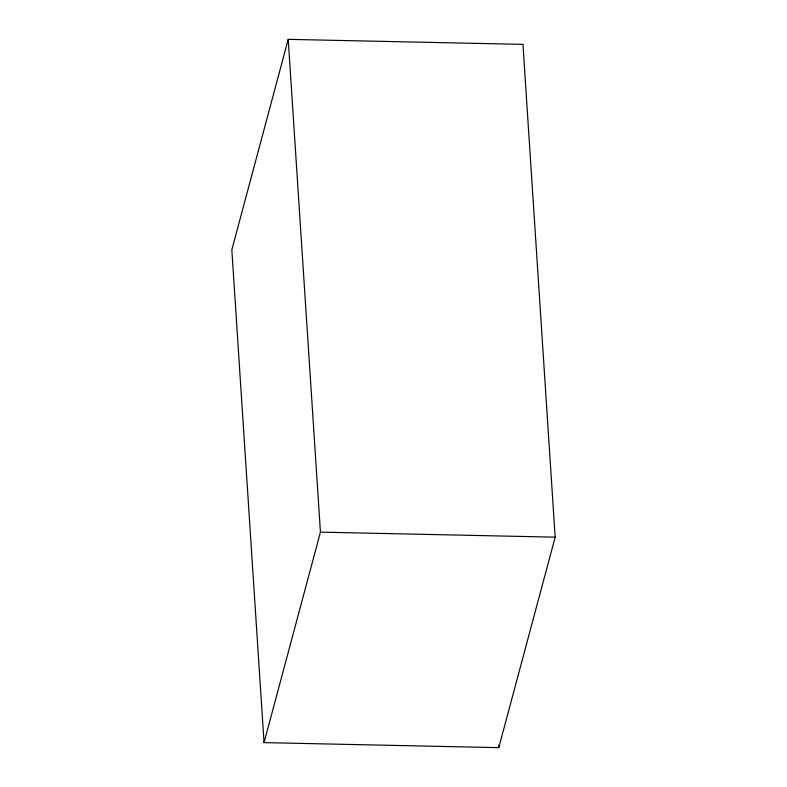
<?xml version="1.0" encoding="UTF-8"?>
<svg xmlns="http://www.w3.org/2000/svg" width="787" height="787" viewBox="0 0 787 787"><rect width="100%" height="100%" fill="white"/><g stroke="black" fill="none" stroke-linecap="round" stroke-linejoin="round"><path stroke-width="1.18" d="M288.219 39.35L231.831 249.833L264.048 742.623L498.781 747.65L555.169 537.167L522.952 44.377L288.219 39.35L320.437 532.14L264.048 742.623M320.437 532.14L555.169 537.167M498.624 745.2L498.781 747.65"/></g></svg>
